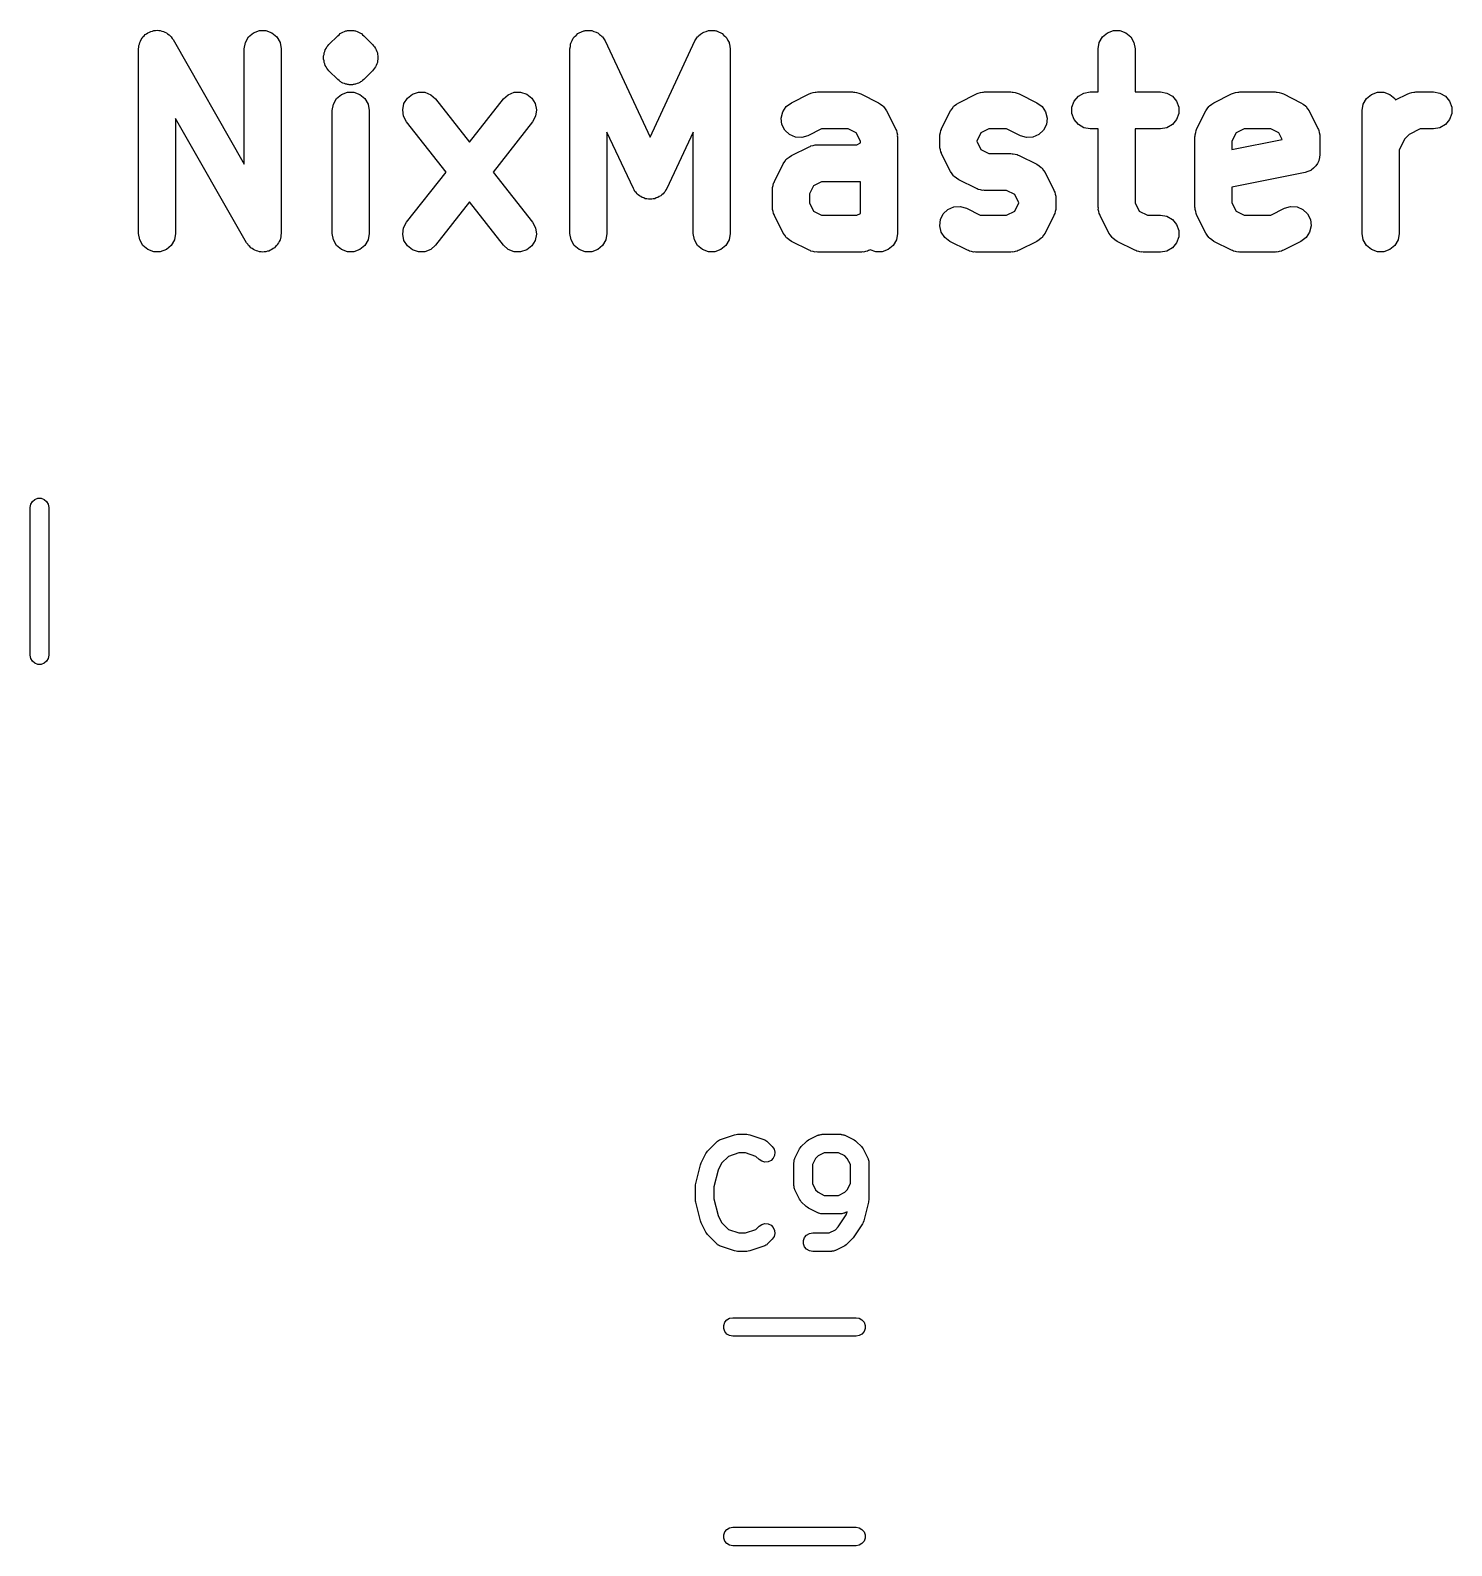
# Model space of a CAD drawing. Extents: x 76 to 223, y -93 to -41.
# Drawn here: x 118.8 to 130.33, y -53.42 to -41.13 of the extents above; entities that cross this region are included whole.
import ezdxf

# ---------------------------------------------------------------- set-up
doc = ezdxf.new("R2010")
doc.units = 0
doc.header["$MEASUREMENT"] = 0
doc.layers.add('BLACK', color=7, linetype='CONTINUOUS')

msp = doc.modelspace()

# ---------------------------------------------------------------- linework, layer by layer
at = {"layer": 'Black'}
for p, q in [((119.707, -41.1932), (119.714, -41.1822)), ((119.714, -41.1822), (119.724, -41.1735)), ((119.724, -41.1735), (119.733, -41.1632)), ((119.733, -41.1632), (119.744, -41.1569)), ((119.744, -41.1569), (119.754, -41.1487)), ((119.754, -41.1487), (119.766, -41.1441)), ((119.766, -41.1441), (119.778, -41.1374)), ((119.778, -41.1374), (119.791, -41.1352)), ((119.791, -41.1352), (119.803, -41.1308)), ((119.803, -41.1308), (119.816, -41.1308)), ((119.816, -41.1308), (119.829, -41.1286)), ((119.829, -41.1286), (119.842, -41.1308)), ((119.842, -41.1308), (119.855, -41.1308)), ((119.855, -41.1308), (119.867, -41.1355)), ((119.867, -41.1355), (119.881, -41.1378)), ((119.881, -41.1378), (119.892, -41.1443)), ((119.892, -41.1443), (119.904, -41.1487)), ((119.904, -41.1487), (119.914, -41.1573)), ((119.914, -41.1573), (119.926, -41.1641)), ((119.926, -41.1641), (119.934, -41.1739)), ((119.934, -41.1739), (119.943, -41.1822)), ((119.943, -41.1822), (119.95, -41.1938)), ((120.545, -41.2273), (120.571, -41.1822)), ((120.571, -41.1822), (120.611, -41.1487)), ((120.611, -41.1487), (120.66, -41.1308)), ((120.66, -41.1308), (120.712, -41.1308)), ((120.712, -41.1308), (120.761, -41.1487)), ((120.761, -41.1487), (120.801, -41.1822)), ((120.801, -41.1822), (120.827, -41.2273)), ((121.223, -41.2439), (121.294, -41.1725)), ((121.294, -41.1725), (121.305, -41.165)), ((121.305, -41.165), (121.314, -41.1557)), ((121.314, -41.1557), (121.32, -41.1529)), ((121.32, -41.1529), (121.325, -41.1487)), ((121.325, -41.1487), (121.331, -41.1464)), ((121.331, -41.1464), (121.337, -41.1426)), ((121.337, -41.1426), (121.349, -41.1392)), ((121.349, -41.1392), (121.361, -41.1337)), ((121.361, -41.1337), (121.368, -41.1331)), ((121.368, -41.1331), (121.374, -41.1308)), ((121.374, -41.1308), (121.381, -41.1308)), ((121.381, -41.1308), (121.387, -41.1291)), ((121.387, -41.1291), (121.4, -41.1303)), ((121.4, -41.1303), (121.413, -41.1291)), ((121.413, -41.1291), (121.419, -41.1308)), ((121.419, -41.1308), (121.426, -41.1308)), ((121.426, -41.1308), (121.432, -41.1331)), ((121.432, -41.1331), (121.439, -41.1337)), ((121.439, -41.1337), (121.451, -41.1392)), ((121.451, -41.1392), (121.463, -41.1426)), ((121.463, -41.1426), (121.469, -41.1464)), ((121.469, -41.1464), (121.475, -41.1487)), ((121.475, -41.1487), (121.48, -41.1529)), ((121.48, -41.1529), (121.486, -41.1557)), ((121.486, -41.1557), (121.495, -41.165)), ((121.495, -41.165), (121.506, -41.1725)), ((121.506, -41.1725), (121.577, -41.2439)), ((123.197, -41.2103), (123.206, -41.1926)), ((123.206, -41.1926), (123.21, -41.1879)), ((123.21, -41.1879), (123.214, -41.1822)), ((123.214, -41.1822), (123.229, -41.1696)), ((123.229, -41.1696), (123.243, -41.1557)), ((123.243, -41.1557), (123.248, -41.1529)), ((123.248, -41.1529), (123.254, -41.1487)), ((123.254, -41.1487), (123.272, -41.142)), ((123.272, -41.142), (123.29, -41.1337)), ((123.29, -41.1337), (123.296, -41.1331)), ((123.296, -41.1331), (123.303, -41.1308)), ((123.303, -41.1308), (123.322, -41.1308)), ((123.322, -41.1308), (123.342, -41.1291)), ((123.342, -41.1291), (123.348, -41.1308)), ((123.348, -41.1308), (123.355, -41.1308)), ((123.355, -41.1308), (123.373, -41.1375)), ((123.373, -41.1375), (123.392, -41.1426)), ((123.392, -41.1426), (123.397, -41.1464)), ((123.397, -41.1464), (123.404, -41.1487)), ((123.404, -41.1487), (123.419, -41.1613)), ((123.419, -41.1613), (123.435, -41.1725)), ((123.435, -41.1725), (123.438, -41.1779)), ((123.438, -41.1779), (123.443, -41.1822)), ((123.443, -41.1822), (123.453, -41.1991)), ((124.204, -41.1991), (124.214, -41.1822)), ((124.214, -41.1822), (124.219, -41.1779)), ((124.219, -41.1779), (124.223, -41.1725)), ((124.223, -41.1725), (124.239, -41.1612)), ((124.239, -41.1612), (124.254, -41.1487)), ((124.254, -41.1487), (124.26, -41.1464)), ((124.26, -41.1464), (124.265, -41.1426)), ((124.265, -41.1426), (124.284, -41.1375)), ((124.284, -41.1375), (124.303, -41.1308)), ((124.303, -41.1308), (124.309, -41.1308)), ((124.309, -41.1308), (124.316, -41.1291)), ((124.316, -41.1291), (124.335, -41.1308)), ((124.335, -41.1308), (124.355, -41.1308)), ((124.355, -41.1308), (124.361, -41.1331)), ((124.361, -41.1331), (124.367, -41.1337)), ((124.367, -41.1337), (124.385, -41.142)), ((124.385, -41.142), (124.404, -41.1487)), ((124.404, -41.1487), (124.409, -41.1529)), ((124.409, -41.1529), (124.415, -41.1557)), ((124.415, -41.1557), (124.428, -41.1696)), ((124.428, -41.1696), (124.443, -41.1822)), ((124.443, -41.1822), (124.447, -41.1879)), ((124.447, -41.1879), (124.451, -41.1926)), ((124.451, -41.1926), (124.46, -41.2103)), ((127.473, -41.2273), (127.499, -41.1822)), ((127.499, -41.1822), (127.539, -41.1487)), ((127.539, -41.1487), (127.588, -41.1308)), ((127.588, -41.1308), (127.64, -41.1308)), ((127.64, -41.1308), (127.689, -41.1487)), ((127.689, -41.1487), (127.729, -41.1822)), ((127.729, -41.1822), (127.755, -41.2273)), ((119.679, -41.2786), (119.681, -41.2653)), ((119.679, -42.7786), (119.679, -41.2786)), ((119.681, -41.2519), (119.685, -41.2399)), ((119.681, -41.2653), (119.681, -41.2519)), ((119.685, -41.2399), (119.688, -41.2273)), ((119.688, -41.2273), (119.694, -41.2156)), ((119.694, -41.2156), (119.699, -41.203)), ((119.699, -41.203), (119.707, -41.1932)), ((119.95, -41.1938), (119.959, -41.2041)), ((119.959, -41.2041), (120.536, -42.2137)), ((120.536, -41.2786), (120.545, -41.2273)), ((120.536, -42.2137), (120.536, -41.2786)), ((120.827, -41.2273), (120.836, -41.2786)), ((120.836, -41.2786), (120.836, -42.7786)), ((121.183, -41.3243), (121.184, -41.3112)), ((121.184, -41.3112), (121.189, -41.2993)), ((121.189, -41.2993), (121.193, -41.2866)), ((121.193, -41.2866), (121.2, -41.2759)), ((121.2, -41.2759), (121.206, -41.264)), ((121.206, -41.264), (121.215, -41.2547)), ((121.215, -41.2547), (121.223, -41.2439)), ((121.577, -41.2439), (121.585, -41.2547)), ((121.585, -41.2547), (121.594, -41.264)), ((121.594, -41.264), (121.6, -41.2759)), ((121.6, -41.2759), (121.607, -41.2866)), ((121.607, -41.2866), (121.611, -41.2993)), ((121.611, -41.2993), (121.616, -41.3112)), ((121.616, -41.3112), (121.617, -41.3243)), ((123.179, -41.2786), (123.182, -41.2593)), ((123.179, -42.7786), (123.179, -41.2786)), ((123.182, -41.2593), (123.184, -41.2398)), ((123.184, -41.2398), (123.186, -41.2338)), ((123.186, -41.2338), (123.188, -41.2273)), ((123.188, -41.2273), (123.197, -41.2103)), ((123.453, -41.1991), (123.465, -41.2151)), ((123.465, -41.2151), (123.829, -41.9953)), ((123.829, -41.9953), (124.193, -41.2151)), ((124.193, -41.2151), (124.204, -41.1991)), ((124.46, -41.2103), (124.47, -41.2273)), ((124.47, -41.2273), (124.471, -41.2338)), ((124.471, -41.2338), (124.473, -41.2398)), ((124.473, -41.2398), (124.475, -41.2593)), ((124.475, -41.2593), (124.479, -41.2786)), ((124.479, -41.2786), (124.479, -42.7786)), ((127.464, -41.2786), (127.473, -41.2273)), ((127.464, -41.6286), (127.464, -41.2786)), ((127.755, -41.2273), (127.764, -41.2786)), ((127.764, -41.2786), (127.764, -41.6286)), ((121.179, -41.3369), (121.183, -41.3243)), ((121.18, -41.35), (121.179, -41.3369)), ((121.179, -41.3631), (121.18, -41.35)), ((121.183, -41.3757), (121.179, -41.3631)), ((121.184, -41.3888), (121.183, -41.3757)), ((121.189, -41.4007), (121.184, -41.3888)), ((121.193, -41.4134), (121.189, -41.4007)), ((121.2, -41.4241), (121.193, -41.4134)), ((121.206, -41.436), (121.2, -41.4241)), ((121.215, -41.4453), (121.206, -41.436)), ((121.594, -41.436), (121.585, -41.4453)), ((121.6, -41.4241), (121.594, -41.436)), ((121.607, -41.4134), (121.6, -41.4241)), ((121.611, -41.4007), (121.607, -41.4134)), ((121.616, -41.3888), (121.611, -41.4007)), ((121.617, -41.3757), (121.616, -41.3888)), ((121.617, -41.3243), (121.621, -41.3369)), ((121.621, -41.3631), (121.617, -41.3757)), ((121.621, -41.3369), (121.62, -41.35)), ((121.62, -41.35), (121.621, -41.3631)), ((121.223, -41.4561), (121.215, -41.4453)), ((121.294, -41.5275), (121.223, -41.4561)), ((121.305, -41.535), (121.294, -41.5275)), ((121.314, -41.5443), (121.305, -41.535)), ((121.32, -41.5471), (121.314, -41.5443)), ((121.325, -41.5513), (121.32, -41.5471)), ((121.331, -41.5536), (121.325, -41.5513)), ((121.337, -41.5574), (121.331, -41.5536)), ((121.349, -41.5608), (121.337, -41.5574)), ((121.361, -41.5663), (121.349, -41.5608)), ((121.451, -41.5608), (121.439, -41.5663)), ((121.463, -41.5574), (121.451, -41.5608)), ((121.469, -41.5536), (121.463, -41.5574)), ((121.475, -41.5513), (121.469, -41.5536)), ((121.48, -41.5471), (121.475, -41.5513)), ((121.486, -41.5443), (121.48, -41.5471)), ((121.495, -41.535), (121.486, -41.5443)), ((121.506, -41.5275), (121.495, -41.535)), ((121.577, -41.4561), (121.506, -41.5275)), ((121.585, -41.4453), (121.577, -41.4561)), ((121.259, -41.7273), (121.285, -41.6822)), ((121.285, -41.6822), (121.325, -41.6487)), ((121.325, -41.6487), (121.374, -41.6308)), ((121.368, -41.5669), (121.361, -41.5663)), ((121.374, -41.5692), (121.368, -41.5669)), ((121.381, -41.5692), (121.374, -41.5692)), ((121.374, -41.6308), (121.426, -41.6308)), ((121.387, -41.5709), (121.381, -41.5692)), ((121.4, -41.5697), (121.387, -41.5709)), ((121.413, -41.5709), (121.4, -41.5697)), ((121.419, -41.5692), (121.413, -41.5709)), ((121.426, -41.5692), (121.419, -41.5692)), ((121.432, -41.5669), (121.426, -41.5692)), ((121.426, -41.6308), (121.475, -41.6487)), ((121.439, -41.5663), (121.432, -41.5669)), ((121.475, -41.6487), (121.515, -41.6822)), ((121.515, -41.6822), (121.541, -41.7273)), ((121.832, -41.7228), (121.86, -41.6785)), ((121.86, -41.6785), (121.901, -41.6463)), ((121.901, -41.6463), (121.95, -41.6301)), ((121.95, -41.6301), (122.002, -41.6318)), ((122.002, -41.6318), (122.051, -41.6511)), ((122.051, -41.6511), (122.089, -41.6859)), ((122.639, -41.6859), (122.678, -41.6511)), ((122.678, -41.6511), (122.726, -41.6318)), ((122.726, -41.6318), (122.778, -41.6301)), ((122.778, -41.6301), (122.828, -41.6463)), ((122.828, -41.6463), (122.869, -41.6785)), ((122.869, -41.6785), (122.896, -41.7228)), ((124.976, -41.7158), (125.119, -41.6444)), ((125.119, -41.6444), (125.127, -41.6419)), ((125.127, -41.6419), (125.134, -41.6376)), ((125.134, -41.6376), (125.152, -41.6346)), ((125.152, -41.6346), (125.169, -41.6296)), ((125.169, -41.6296), (125.177, -41.6301)), ((125.177, -41.6301), (125.186, -41.6286)), ((125.186, -41.6286), (125.471, -41.6286)), ((125.471, -41.6286), (125.48, -41.6301)), ((125.48, -41.6301), (125.489, -41.6296)), ((125.489, -41.6296), (125.505, -41.6346)), ((125.505, -41.6346), (125.523, -41.6376)), ((125.523, -41.6376), (125.53, -41.6419)), ((125.53, -41.6419), (125.539, -41.6444)), ((125.539, -41.6444), (125.681, -41.7158)), ((126.333, -41.7158), (126.476, -41.6444)), ((126.476, -41.6444), (126.484, -41.6419)), ((126.484, -41.6419), (126.492, -41.6376)), ((126.492, -41.6376), (126.509, -41.6346)), ((126.509, -41.6346), (126.526, -41.6296)), ((126.526, -41.6296), (126.534, -41.6301)), ((126.534, -41.6301), (126.543, -41.6286)), ((126.543, -41.6286), (126.757, -41.6286)), ((126.757, -41.6286), (126.766, -41.6301)), ((126.766, -41.6301), (126.774, -41.6296)), ((126.774, -41.6296), (126.791, -41.6346)), ((126.791, -41.6346), (126.808, -41.6376)), ((126.808, -41.6376), (126.816, -41.6419)), ((126.816, -41.6419), (126.824, -41.6444)), ((126.824, -41.6444), (126.967, -41.7158)), ((127.27, -41.7036), (127.304, -41.6637)), ((127.304, -41.6637), (127.349, -41.6376)), ((127.349, -41.6376), (127.4, -41.6286)), ((127.4, -41.6286), (127.464, -41.6286)), ((127.764, -41.6286), (127.971, -41.6286)), ((127.971, -41.6286), (128.023, -41.6376)), ((128.023, -41.6376), (128.068, -41.6637)), ((128.068, -41.6637), (128.101, -41.7036)), ((128.404, -41.7158), (128.547, -41.6444)), ((128.547, -41.6444), (128.555, -41.6419)), ((128.555, -41.6419), (128.563, -41.6376)), ((128.563, -41.6376), (128.58, -41.6346)), ((128.58, -41.6346), (128.597, -41.6296)), ((128.597, -41.6296), (128.606, -41.6301)), ((128.606, -41.6301), (128.614, -41.6286)), ((128.614, -41.6286), (128.9, -41.6286)), ((128.9, -41.6286), (128.909, -41.6301)), ((128.909, -41.6301), (128.917, -41.6296)), ((128.917, -41.6296), (128.934, -41.6346)), ((128.934, -41.6346), (128.951, -41.6376)), ((128.951, -41.6376), (128.959, -41.6419)), ((128.959, -41.6419), (128.967, -41.6444)), ((128.967, -41.6444), (129.11, -41.7158)), ((129.616, -41.7273), (129.642, -41.6822)), ((129.642, -41.6822), (129.682, -41.6487)), ((129.682, -41.6487), (129.731, -41.6308)), ((129.731, -41.6308), (129.783, -41.6308)), ((129.783, -41.6308), (129.832, -41.6487)), ((129.832, -41.6487), (129.872, -41.6822)), ((129.872, -41.6822), (129.878, -41.6931)), ((129.878, -41.6931), (129.976, -41.6444)), ((129.976, -41.6444), (129.984, -41.6419)), ((129.984, -41.6419), (129.992, -41.6376)), ((129.992, -41.6376), (130.009, -41.6346)), ((130.009, -41.6346), (130.026, -41.6296)), ((130.026, -41.6296), (130.034, -41.6301)), ((130.034, -41.6301), (130.043, -41.6286)), ((130.043, -41.6286), (130.186, -41.6286)), ((130.186, -41.6286), (130.237, -41.6376)), ((130.237, -41.6376), (130.282, -41.6637)), ((130.282, -41.6637), (130.316, -41.7036)), ((121.25, -41.7786), (121.259, -41.7273)), ((121.25, -42.7786), (121.25, -41.7786)), ((121.541, -41.7273), (121.55, -41.7786)), ((121.55, -41.7786), (121.55, -42.7786)), ((121.822, -41.7737), (121.832, -41.7228)), ((121.829, -41.8253), (121.822, -41.7737)), ((122.089, -41.6859), (122.364, -42.0358)), ((122.364, -42.0358), (122.639, -41.6859)), ((122.896, -41.7228), (122.907, -41.7737)), ((122.907, -41.7737), (122.9, -41.8253)), ((124.893, -41.841), (124.905, -41.7903)), ((124.905, -41.7903), (124.934, -41.7469)), ((124.934, -41.7469), (124.976, -41.7158)), ((125.681, -41.7158), (125.699, -41.7289)), ((125.699, -41.7289), (125.717, -41.7411)), ((125.717, -41.7411), (125.72, -41.7444)), ((125.72, -41.7444), (125.723, -41.7469)), ((125.723, -41.7469), (125.735, -41.7652)), ((125.735, -41.7652), (125.748, -41.7829)), ((125.748, -41.7829), (125.82, -41.9258)), ((126.194, -41.9258), (126.266, -41.7829)), ((126.266, -41.7829), (126.279, -41.7652)), ((126.279, -41.7652), (126.291, -41.7469)), ((126.291, -41.7469), (126.294, -41.7444)), ((126.294, -41.7444), (126.297, -41.7411)), ((126.297, -41.7411), (126.315, -41.729)), ((126.315, -41.729), (126.333, -41.7158)), ((126.967, -41.7158), (127.009, -41.7469)), ((127.009, -41.7469), (127.038, -41.7903)), ((127.038, -41.7903), (127.05, -41.841)), ((127.252, -41.7525), (127.27, -41.7036)), ((127.252, -41.8046), (127.252, -41.7525)), ((127.27, -41.8536), (127.252, -41.8046)), ((128.101, -41.7036), (128.119, -41.7525)), ((128.119, -41.8046), (128.101, -41.8536)), ((128.119, -41.7525), (128.119, -41.8046)), ((128.266, -41.9258), (128.337, -41.7829)), ((128.337, -41.7829), (128.35, -41.7652)), ((128.35, -41.7652), (128.363, -41.7469)), ((128.363, -41.7469), (128.366, -41.7444)), ((128.366, -41.7444), (128.368, -41.7411)), ((128.368, -41.7411), (128.387, -41.729)), ((128.387, -41.729), (128.404, -41.7158)), ((129.11, -41.7158), (129.128, -41.7289)), ((129.128, -41.7289), (129.146, -41.7411)), ((129.146, -41.7411), (129.148, -41.7444)), ((129.148, -41.7444), (129.152, -41.7469)), ((129.152, -41.7469), (129.164, -41.7652)), ((129.164, -41.7652), (129.177, -41.7829)), ((129.177, -41.7829), (129.248, -41.9258)), ((129.607, -41.7786), (129.616, -41.7273)), ((129.607, -42.7786), (129.607, -41.7786)), ((130.316, -41.7036), (130.333, -41.7525)), ((130.333, -41.8046), (130.316, -41.8536)), ((130.333, -41.7525), (130.333, -41.8046)), ((120.555, -42.853), (119.979, -41.8434)), ((119.979, -41.8434), (119.979, -42.7786)), ((121.853, -41.8712), (121.829, -41.8253)), ((122.174, -42.2786), (121.853, -41.8712)), ((122.875, -41.8712), (122.555, -42.2786)), ((122.9, -41.8253), (122.875, -41.8712)), ((124.899, -41.8928), (124.893, -41.841)), ((124.922, -41.9394), (124.899, -41.8928)), ((125.221, -41.9286), (125.11, -41.9842)), ((125.436, -41.9286), (125.221, -41.9286)), ((125.502, -41.9618), (125.436, -41.9286)), ((125.82, -41.9258), (125.822, -41.9341)), ((126.192, -41.9341), (126.194, -41.9258)), ((126.578, -41.9286), (126.512, -41.9618)), ((126.722, -41.9286), (126.578, -41.9286)), ((126.833, -41.9842), (126.722, -41.9286)), ((127.044, -41.8928), (127.02, -41.9394)), ((127.05, -41.841), (127.044, -41.8928)), ((127.304, -41.8935), (127.27, -41.8536)), ((127.349, -41.9195), (127.304, -41.8935)), ((127.4, -41.9286), (127.349, -41.9195)), ((127.464, -41.9286), (127.4, -41.9286)), ((127.464, -42.5643), (127.464, -41.9286)), ((127.971, -41.9286), (127.764, -41.9286)), ((127.764, -41.9286), (127.764, -42.5289)), ((128.023, -41.9195), (127.971, -41.9286)), ((128.068, -41.8935), (128.023, -41.9195)), ((128.101, -41.8536), (128.068, -41.8935)), ((128.263, -41.9341), (128.266, -41.9258)), ((128.65, -41.9286), (128.583, -41.9618)), ((128.865, -41.9286), (128.65, -41.9286)), ((128.931, -41.9618), (128.865, -41.9286)), ((129.248, -41.9258), (129.251, -41.9341)), ((130.078, -41.9286), (129.989, -41.9733)), ((130.186, -41.9286), (130.078, -41.9286)), ((130.237, -41.9195), (130.186, -41.9286)), ((130.282, -41.8935), (130.237, -41.9195)), ((130.316, -41.8536), (130.282, -41.8935)), ((123.693, -42.4134), (123.479, -41.9547)), ((123.479, -41.9547), (123.479, -42.7786)), ((124.179, -41.9547), (123.965, -42.4134)), ((124.179, -42.7786), (124.179, -41.9547)), ((124.96, -41.9752), (124.922, -41.9394)), ((125.008, -41.9959), (124.96, -41.9752)), ((125.06, -41.999), (125.008, -41.9959)), ((125.11, -41.9842), (125.06, -41.999)), ((125.536, -42.0283), (125.502, -41.9618)), ((125.507, -42.0571), (125.536, -42.043)), ((125.536, -42.043), (125.536, -42.0283)), ((125.822, -41.9341), (125.827, -41.9416)), ((125.827, -41.9416), (125.83, -41.9589)), ((125.83, -41.9589), (125.835, -41.9757)), ((125.835, -41.9757), (125.834, -41.9843)), ((125.834, -41.9843), (125.836, -41.9929)), ((125.836, -41.9929), (125.836, -42.7786)), ((126.179, -41.9929), (126.18, -41.9843)), ((126.179, -42.0643), (126.179, -41.9929)), ((126.18, -41.9757), (126.185, -41.9589)), ((126.18, -41.9843), (126.18, -41.9757)), ((126.185, -41.9589), (126.188, -41.9416)), ((126.188, -41.9416), (126.192, -41.9341)), ((126.512, -41.9618), (126.479, -42.0283)), ((126.479, -42.0283), (126.479, -42.0289)), ((126.479, -42.0289), (126.512, -42.0953)), ((126.883, -41.999), (126.833, -41.9842)), ((126.935, -41.9959), (126.883, -41.999)), ((126.983, -41.9752), (126.935, -41.9959)), ((127.02, -41.9394), (126.983, -41.9752)), ((128.25, -41.9929), (128.252, -41.9843)), ((128.25, -42.5643), (128.25, -41.9929)), ((128.251, -41.9757), (128.256, -41.9589)), ((128.252, -41.9843), (128.251, -41.9757)), ((128.256, -41.9589), (128.259, -41.9416)), ((128.259, -41.9416), (128.263, -41.9341)), ((128.583, -41.9618), (128.55, -42.0283)), ((128.55, -42.0956), (128.957, -42.0142)), ((128.55, -42.0283), (128.55, -42.0956)), ((128.957, -42.0142), (128.931, -41.9618)), ((129.251, -41.9341), (129.255, -41.9416)), ((129.255, -41.9416), (129.258, -41.9589)), ((129.258, -41.9589), (129.263, -41.9757)), ((129.263, -41.9757), (129.263, -41.9843)), ((129.263, -41.9843), (129.264, -41.9929)), ((129.264, -41.9929), (129.264, -42.1357)), ((129.952, -42.0103), (129.907, -42.0997)), ((129.989, -41.9733), (129.952, -42.0103)), ((124.922, -42.1938), (124.934, -42.1754)), ((124.934, -42.1754), (124.937, -42.173)), ((124.937, -42.173), (124.94, -42.1696)), ((124.94, -42.1696), (124.958, -42.1575)), ((124.958, -42.1575), (124.976, -42.1444)), ((124.976, -42.1444), (125.119, -42.073)), ((125.119, -42.073), (125.127, -42.0705)), ((125.127, -42.0705), (125.134, -42.0662)), ((125.134, -42.0662), (125.152, -42.0631)), ((125.152, -42.0631), (125.169, -42.0581)), ((125.169, -42.0581), (125.177, -42.0586)), ((125.177, -42.0586), (125.186, -42.0571)), ((125.186, -42.0571), (125.507, -42.0571)), ((126.18, -42.0728), (126.179, -42.0643)), ((126.18, -42.0814), (126.18, -42.0728)), ((126.185, -42.0983), (126.18, -42.0814)), ((126.188, -42.1156), (126.185, -42.0983)), ((126.192, -42.1231), (126.188, -42.1156)), ((126.194, -42.1314), (126.192, -42.1231)), ((126.266, -42.2742), (126.194, -42.1314)), ((126.512, -42.0953), (126.578, -42.1286)), ((126.578, -42.1286), (126.757, -42.1286)), ((126.757, -42.1286), (126.766, -42.1301)), ((126.766, -42.1301), (126.774, -42.1296)), ((126.774, -42.1296), (126.791, -42.1346)), ((126.791, -42.1346), (126.808, -42.1376)), ((126.808, -42.1376), (126.816, -42.1419)), ((126.816, -42.1419), (126.824, -42.1444)), ((126.824, -42.1444), (126.967, -42.2158)), ((129.26, -42.1597), (129.256, -42.1838)), ((129.264, -42.1357), (129.26, -42.1597)), ((129.907, -42.0997), (129.907, -42.7786)), ((121.853, -42.6859), (122.174, -42.2786)), ((122.555, -42.2786), (122.875, -42.6859)), ((124.837, -42.3543), (124.909, -42.2115)), ((124.909, -42.2115), (124.922, -42.1938)), ((126.279, -42.2919), (126.266, -42.2742)), ((126.291, -42.3103), (126.279, -42.2919)), ((126.967, -42.2158), (126.985, -42.2289)), ((126.985, -42.2289), (127.003, -42.2411)), ((127.003, -42.2411), (127.006, -42.2444)), ((127.006, -42.2444), (127.009, -42.2469)), ((127.009, -42.2469), (127.021, -42.2652)), ((127.021, -42.2652), (127.034, -42.2829)), ((127.034, -42.2829), (127.106, -42.4258)), ((129.144, -42.2828), (128.55, -42.4015)), ((129.166, -42.2739), (129.144, -42.2828)), ((129.189, -42.2656), (129.166, -42.2739)), ((129.191, -42.2645), (129.189, -42.2656)), ((129.192, -42.2639), (129.191, -42.2645)), ((129.211, -42.2478), (129.192, -42.2639)), ((129.229, -42.2321), (129.211, -42.2478)), ((129.23, -42.2306), (129.229, -42.2321)), ((129.231, -42.2295), (129.23, -42.2306)), ((129.243, -42.2081), (129.231, -42.2295)), ((129.255, -42.187), (129.243, -42.2081)), ((129.256, -42.1853), (129.255, -42.187)), ((129.256, -42.1838), (129.256, -42.1853)), ((123.7, -42.4241), (123.693, -42.4134)), ((123.965, -42.4134), (123.957, -42.4241)), ((124.821, -42.4214), (124.823, -42.4129)), ((124.821, -42.5643), (124.821, -42.4214)), ((124.822, -42.4043), (124.827, -42.3874)), ((124.823, -42.4129), (124.822, -42.4043)), ((124.827, -42.3874), (124.83, -42.3701)), ((124.83, -42.3701), (124.835, -42.3626)), ((124.835, -42.3626), (124.837, -42.3543)), ((125.155, -42.3904), (125.121, -42.4568)), ((125.221, -42.3571), (125.155, -42.3904)), ((125.536, -42.3571), (125.221, -42.3571)), ((125.536, -42.6144), (125.536, -42.3571)), ((126.294, -42.3127), (126.291, -42.3103)), ((126.297, -42.3161), (126.294, -42.3127)), ((126.315, -42.3282), (126.297, -42.3161)), ((126.333, -42.3413), (126.315, -42.3282)), ((126.476, -42.4127), (126.333, -42.3413)), ((126.484, -42.4152), (126.476, -42.4127)), ((126.492, -42.4195), (126.484, -42.4152)), ((126.509, -42.4226), (126.492, -42.4195)), ((128.55, -42.4015), (128.55, -42.5289)), ((122.364, -42.5214), (122.089, -42.8712)), ((122.639, -42.8712), (122.364, -42.5214)), ((123.706, -42.436), (123.7, -42.4241)), ((123.715, -42.4453), (123.706, -42.436)), ((123.723, -42.4561), (123.715, -42.4453)), ((123.733, -42.4636), (123.723, -42.4561)), ((123.743, -42.4728), (123.733, -42.4636)), ((123.754, -42.4784), (123.743, -42.4728)), ((123.765, -42.486), (123.754, -42.4784)), ((123.778, -42.4893), (123.765, -42.486)), ((123.79, -42.4949), (123.778, -42.4893)), ((123.803, -42.496), (123.79, -42.4949)), ((123.816, -42.4994), (123.803, -42.496)), ((123.829, -42.4983), (123.816, -42.4994)), ((123.842, -42.4994), (123.829, -42.4983)), ((123.854, -42.496), (123.842, -42.4994)), ((123.867, -42.4949), (123.854, -42.496)), ((123.879, -42.4893), (123.867, -42.4949)), ((123.892, -42.486), (123.879, -42.4893)), ((123.903, -42.4784), (123.892, -42.486)), ((123.915, -42.4728), (123.903, -42.4784)), ((123.924, -42.4636), (123.915, -42.4728)), ((123.935, -42.4561), (123.924, -42.4636)), ((123.942, -42.4453), (123.935, -42.4561)), ((123.951, -42.436), (123.942, -42.4453)), ((123.957, -42.4241), (123.951, -42.436)), ((125.121, -42.4568), (125.121, -42.5289)), ((125.121, -42.5289), (125.155, -42.5953)), ((126.526, -42.4276), (126.509, -42.4226)), ((126.534, -42.4271), (126.526, -42.4276)), ((126.543, -42.4286), (126.534, -42.4271)), ((126.722, -42.4286), (126.543, -42.4286)), ((126.788, -42.4618), (126.722, -42.4286)), ((126.821, -42.5283), (126.788, -42.4618)), ((126.788, -42.5953), (126.821, -42.5289)), ((126.821, -42.5289), (126.821, -42.5283)), ((127.106, -42.4258), (127.108, -42.4341)), ((127.108, -42.4341), (127.112, -42.4416)), ((127.112, -42.4416), (127.115, -42.4589)), ((127.115, -42.4589), (127.12, -42.4757)), ((127.12, -42.4757), (127.12, -42.4843)), ((127.12, -42.4843), (127.121, -42.4929)), ((127.121, -42.4929), (127.121, -42.5643)), ((127.764, -42.5289), (127.798, -42.5953)), ((128.55, -42.5289), (128.583, -42.5953)), ((124.823, -42.5728), (124.821, -42.5643)), ((124.822, -42.5814), (124.823, -42.5728)), ((124.827, -42.5983), (124.822, -42.5814)), ((124.83, -42.6156), (124.827, -42.5983)), ((124.835, -42.6231), (124.83, -42.6156)), ((124.837, -42.6314), (124.835, -42.6231)), ((124.909, -42.7742), (124.837, -42.6314)), ((125.155, -42.5953), (125.221, -42.6286)), ((125.221, -42.6286), (125.507, -42.6286)), ((125.507, -42.6286), (125.536, -42.6144)), ((126.179, -42.7161), (126.185, -42.6644)), ((126.185, -42.6644), (126.208, -42.6178)), ((126.208, -42.6178), (126.246, -42.582)), ((126.246, -42.582), (126.294, -42.5612)), ((126.294, -42.5612), (126.346, -42.5581)), ((126.346, -42.5581), (126.396, -42.573)), ((126.396, -42.573), (126.507, -42.6286)), ((126.507, -42.6286), (126.722, -42.6286)), ((126.722, -42.6286), (126.788, -42.5953)), ((127.106, -42.6314), (127.034, -42.7742)), ((127.108, -42.6231), (127.106, -42.6314)), ((127.112, -42.6156), (127.108, -42.6231)), ((127.115, -42.5983), (127.112, -42.6156)), ((127.12, -42.5814), (127.115, -42.5983)), ((127.121, -42.5643), (127.12, -42.5728)), ((127.12, -42.5728), (127.12, -42.5814)), ((127.466, -42.5728), (127.464, -42.5643)), ((127.465, -42.5814), (127.466, -42.5728)), ((127.47, -42.5983), (127.465, -42.5814)), ((127.473, -42.6156), (127.47, -42.5983)), ((127.478, -42.6231), (127.473, -42.6156)), ((127.48, -42.6314), (127.478, -42.6231)), ((127.552, -42.7742), (127.48, -42.6314)), ((127.798, -42.5953), (127.864, -42.6286)), ((127.864, -42.6286), (127.971, -42.6286)), ((127.971, -42.6286), (128.023, -42.6376)), ((128.023, -42.6376), (128.068, -42.6637)), ((128.068, -42.6637), (128.101, -42.7036)), ((128.252, -42.5728), (128.25, -42.5643)), ((128.251, -42.5814), (128.252, -42.5728)), ((128.256, -42.5983), (128.251, -42.5814)), ((128.259, -42.6156), (128.256, -42.5983)), ((128.263, -42.6231), (128.259, -42.6156)), ((128.266, -42.6314), (128.263, -42.6231)), ((128.337, -42.7742), (128.266, -42.6314)), ((128.583, -42.5953), (128.65, -42.6286)), ((128.65, -42.6286), (128.865, -42.6286)), ((128.865, -42.6286), (128.976, -42.573)), ((128.976, -42.573), (129.026, -42.5581)), ((129.026, -42.5581), (129.078, -42.5612)), ((129.078, -42.5612), (129.126, -42.582)), ((129.126, -42.582), (129.163, -42.6178)), ((129.163, -42.6178), (129.187, -42.6644)), ((129.187, -42.6644), (129.193, -42.7161)), ((119.688, -42.8299), (119.679, -42.7786)), ((119.979, -42.7786), (119.97, -42.8299)), ((120.836, -42.7786), (120.833, -42.7918)), ((121.259, -42.8299), (121.25, -42.7786)), ((121.55, -42.7786), (121.541, -42.8299)), ((121.822, -42.7834), (121.829, -42.7318)), ((121.832, -42.8344), (121.822, -42.7834)), ((121.829, -42.7318), (121.853, -42.6859)), ((122.875, -42.6859), (122.9, -42.7318)), ((122.907, -42.7834), (122.896, -42.8344)), ((122.9, -42.7318), (122.907, -42.7834)), ((123.188, -42.8299), (123.179, -42.7786)), ((123.479, -42.7786), (123.47, -42.8299)), ((124.188, -42.8299), (124.179, -42.7786)), ((124.479, -42.7786), (124.47, -42.8299)), ((124.922, -42.7919), (124.909, -42.7742)), ((125.836, -42.7786), (125.827, -42.8299)), ((126.191, -42.7668), (126.179, -42.7161)), ((126.22, -42.8103), (126.191, -42.7668)), ((127.034, -42.7742), (127.021, -42.7919)), ((127.565, -42.7919), (127.552, -42.7742)), ((128.101, -42.7036), (128.119, -42.7525)), ((128.119, -42.7525), (128.119, -42.8046)), ((128.35, -42.7919), (128.337, -42.7742)), ((129.18, -42.7668), (129.152, -42.8103)), ((129.193, -42.7161), (129.18, -42.7668)), ((129.616, -42.8299), (129.607, -42.7786)), ((129.907, -42.7786), (129.898, -42.8299)), ((119.714, -42.875), (119.688, -42.8299)), ((119.754, -42.9085), (119.714, -42.875)), ((119.803, -42.9263), (119.754, -42.9085)), ((119.904, -42.9085), (119.855, -42.9263)), ((119.943, -42.875), (119.904, -42.9085)), ((119.97, -42.8299), (119.943, -42.875)), ((120.564, -42.8633), (120.555, -42.853)), ((120.571, -42.875), (120.564, -42.8633)), ((120.581, -42.8832), (120.571, -42.875)), ((120.589, -42.893), (120.581, -42.8832)), ((120.6, -42.8998), (120.589, -42.893)), ((120.611, -42.9085), (120.6, -42.8998)), ((120.623, -42.9128), (120.611, -42.9085)), ((120.634, -42.9193), (120.623, -42.9128)), ((120.748, -42.9131), (120.736, -42.9198)), ((120.761, -42.9085), (120.748, -42.9131)), ((120.771, -42.9003), (120.761, -42.9085)), ((120.782, -42.8939), (120.771, -42.9003)), ((120.79, -42.8836), (120.782, -42.8939)), ((120.801, -42.875), (120.79, -42.8836)), ((120.807, -42.8639), (120.801, -42.875)), ((120.815, -42.8541), (120.807, -42.8639)), ((120.82, -42.8415), (120.815, -42.8541)), ((120.827, -42.8299), (120.82, -42.8415)), ((120.829, -42.8173), (120.827, -42.8299)), ((120.833, -42.8053), (120.829, -42.8173)), ((120.833, -42.7918), (120.833, -42.8053)), ((121.285, -42.875), (121.259, -42.8299)), ((121.325, -42.9085), (121.285, -42.875)), ((121.374, -42.9263), (121.325, -42.9085)), ((121.475, -42.9085), (121.426, -42.9263)), ((121.515, -42.875), (121.475, -42.9085)), ((121.541, -42.8299), (121.515, -42.875)), ((121.86, -42.8786), (121.832, -42.8344)), ((121.901, -42.9108), (121.86, -42.8786)), ((121.95, -42.9271), (121.901, -42.9108)), ((122.051, -42.906), (122.002, -42.9254)), ((122.089, -42.8712), (122.051, -42.906)), ((122.678, -42.906), (122.639, -42.8712)), ((122.726, -42.9254), (122.678, -42.906)), ((122.828, -42.9108), (122.778, -42.9271)), ((122.869, -42.8786), (122.828, -42.9108)), ((122.896, -42.8344), (122.869, -42.8786)), ((123.214, -42.875), (123.188, -42.8299)), ((123.254, -42.9085), (123.214, -42.875)), ((123.303, -42.9263), (123.254, -42.9085)), ((123.404, -42.9085), (123.355, -42.9263)), ((123.443, -42.875), (123.404, -42.9085)), ((123.47, -42.8299), (123.443, -42.875)), ((124.214, -42.875), (124.188, -42.8299)), ((124.254, -42.9085), (124.214, -42.875)), ((124.303, -42.9263), (124.254, -42.9085)), ((124.404, -42.9085), (124.355, -42.9263)), ((124.443, -42.875), (124.404, -42.9085)), ((124.47, -42.8299), (124.443, -42.875)), ((124.934, -42.8103), (124.922, -42.7919)), ((124.937, -42.8127), (124.934, -42.8103)), ((124.94, -42.8161), (124.937, -42.8127)), ((124.958, -42.8282), (124.94, -42.8161)), ((124.976, -42.8413), (124.958, -42.8282)), ((125.119, -42.9127), (124.976, -42.8413)), ((125.127, -42.9152), (125.119, -42.9127)), ((125.61, -42.9127), (125.602, -42.9152)), ((125.615, -42.9101), (125.61, -42.9127)), ((125.66, -42.9263), (125.615, -42.9101)), ((125.761, -42.9085), (125.712, -42.9263)), ((125.801, -42.875), (125.761, -42.9085)), ((125.827, -42.8299), (125.801, -42.875)), ((126.261, -42.8413), (126.22, -42.8103)), ((126.404, -42.9127), (126.261, -42.8413)), ((126.413, -42.9152), (126.404, -42.9127)), ((126.824, -42.9127), (126.816, -42.9152)), ((126.967, -42.8413), (126.824, -42.9127)), ((126.985, -42.8282), (126.967, -42.8413)), ((127.003, -42.8161), (126.985, -42.8282)), ((127.006, -42.8127), (127.003, -42.8161)), ((127.009, -42.8103), (127.006, -42.8127)), ((127.021, -42.7919), (127.009, -42.8103)), ((127.577, -42.8103), (127.565, -42.7919)), ((127.58, -42.8127), (127.577, -42.8103)), ((127.583, -42.8161), (127.58, -42.8127)), ((127.601, -42.8282), (127.583, -42.8161)), ((127.619, -42.8413), (127.601, -42.8282)), ((127.761, -42.9127), (127.619, -42.8413)), ((127.77, -42.9152), (127.761, -42.9127)), ((128.068, -42.8935), (128.023, -42.9195)), ((128.101, -42.8536), (128.068, -42.8935)), ((128.119, -42.8046), (128.101, -42.8536)), ((128.363, -42.8103), (128.35, -42.7919)), ((128.366, -42.8127), (128.363, -42.8103)), ((128.368, -42.8161), (128.366, -42.8127)), ((128.387, -42.8282), (128.368, -42.8161)), ((128.404, -42.8413), (128.387, -42.8282)), ((128.547, -42.9127), (128.404, -42.8413)), ((128.555, -42.9152), (128.547, -42.9127)), ((128.967, -42.9127), (128.959, -42.9152)), ((129.11, -42.8413), (128.967, -42.9127)), ((129.152, -42.8103), (129.11, -42.8413)), ((129.642, -42.875), (129.616, -42.8299)), ((129.682, -42.9085), (129.642, -42.875)), ((129.731, -42.9263), (129.682, -42.9085)), ((129.832, -42.9085), (129.783, -42.9263)), ((129.872, -42.875), (129.832, -42.9085)), ((129.898, -42.8299), (129.872, -42.875)), ((119.855, -42.9263), (119.803, -42.9263)), ((120.647, -42.9217), (120.634, -42.9193)), ((120.66, -42.9263), (120.647, -42.9217)), ((120.672, -42.9263), (120.66, -42.9263)), ((120.685, -42.9286), (120.672, -42.9263)), ((120.698, -42.9263), (120.685, -42.9286)), ((120.712, -42.9263), (120.698, -42.9263)), ((120.724, -42.9219), (120.712, -42.9263)), ((120.736, -42.9198), (120.724, -42.9219)), ((121.426, -42.9263), (121.374, -42.9263)), ((122.002, -42.9254), (121.95, -42.9271)), ((122.778, -42.9271), (122.726, -42.9254)), ((123.355, -42.9263), (123.303, -42.9263)), ((124.355, -42.9263), (124.303, -42.9263)), ((125.134, -42.9195), (125.127, -42.9152)), ((125.152, -42.9226), (125.134, -42.9195)), ((125.169, -42.9276), (125.152, -42.9226)), ((125.177, -42.9271), (125.169, -42.9276)), ((125.186, -42.9286), (125.177, -42.9271)), ((125.543, -42.9286), (125.186, -42.9286)), ((125.551, -42.9271), (125.543, -42.9286)), ((125.56, -42.9276), (125.551, -42.9271)), ((125.577, -42.9226), (125.56, -42.9276)), ((125.594, -42.9195), (125.577, -42.9226)), ((125.602, -42.9152), (125.594, -42.9195)), ((125.712, -42.9263), (125.66, -42.9263)), ((126.42, -42.9195), (126.413, -42.9152)), ((126.437, -42.9226), (126.42, -42.9195)), ((126.454, -42.9276), (126.437, -42.9226)), ((126.463, -42.9271), (126.454, -42.9276)), ((126.471, -42.9286), (126.463, -42.9271)), ((126.757, -42.9286), (126.471, -42.9286)), ((126.766, -42.9271), (126.757, -42.9286)), ((126.774, -42.9276), (126.766, -42.9271)), ((126.791, -42.9226), (126.774, -42.9276)), ((126.808, -42.9195), (126.791, -42.9226)), ((126.816, -42.9152), (126.808, -42.9195)), ((127.777, -42.9195), (127.77, -42.9152)), ((127.795, -42.9226), (127.777, -42.9195)), ((127.811, -42.9276), (127.795, -42.9226)), ((127.82, -42.9271), (127.811, -42.9276)), ((127.829, -42.9286), (127.82, -42.9271)), ((127.971, -42.9286), (127.829, -42.9286)), ((128.023, -42.9195), (127.971, -42.9286)), ((128.563, -42.9195), (128.555, -42.9152)), ((128.58, -42.9226), (128.563, -42.9195)), ((128.597, -42.9276), (128.58, -42.9226)), ((128.606, -42.9271), (128.597, -42.9276)), ((128.614, -42.9286), (128.606, -42.9271)), ((128.9, -42.9286), (128.614, -42.9286)), ((128.909, -42.9271), (128.9, -42.9286)), ((128.917, -42.9276), (128.909, -42.9271)), ((128.934, -42.9226), (128.917, -42.9276)), ((128.951, -42.9195), (128.934, -42.9226)), ((128.959, -42.9152), (128.951, -42.9195)), ((129.783, -42.9263), (129.731, -42.9263)), ((118.8, -45), (118.805, -44.9743)), ((118.8, -46.2), (118.8, -45)), ((118.805, -44.9743), (118.818, -44.9518)), ((118.818, -44.9518), (118.837, -44.935)), ((118.837, -44.935), (118.862, -44.9261)), ((118.862, -44.9261), (118.888, -44.9261)), ((118.888, -44.9261), (118.912, -44.935)), ((118.912, -44.935), (118.932, -44.9518)), ((118.932, -44.9518), (118.945, -44.9743)), ((118.945, -44.9743), (118.95, -45)), ((118.95, -45), (118.95, -46.2)), ((118.805, -46.2257), (118.8, -46.2)), ((118.818, -46.2482), (118.805, -46.2257)), ((118.945, -46.2257), (118.932, -46.2482)), ((118.95, -46.2), (118.945, -46.2257)), ((118.837, -46.265), (118.818, -46.2482)), ((118.862, -46.2739), (118.837, -46.265)), ((118.888, -46.2739), (118.862, -46.2739)), ((118.912, -46.265), (118.888, -46.2739)), ((118.932, -46.2482), (118.912, -46.265)), ((124.295, -50.2232), (124.371, -50.147)), ((124.371, -50.147), (124.374, -50.1445)), ((124.374, -50.1445), (124.377, -50.1413)), ((124.377, -50.1413), (124.385, -50.1371)), ((124.385, -50.1371), (124.392, -50.132)), ((124.392, -50.132), (124.396, -50.1309)), ((124.396, -50.1309), (124.4, -50.1288)), ((124.4, -50.1288), (124.514, -50.0908)), ((124.514, -50.0908), (124.526, -50.089)), ((124.526, -50.089), (124.538, -50.0869)), ((124.538, -50.0869), (124.614, -50.0869)), ((124.614, -50.0869), (124.626, -50.089)), ((124.626, -50.089), (124.638, -50.0908)), ((124.638, -50.0908), (124.752, -50.1288)), ((124.752, -50.1288), (124.756, -50.1309)), ((124.756, -50.1309), (124.76, -50.132)), ((124.76, -50.132), (124.767, -50.1371)), ((124.767, -50.1371), (124.775, -50.1413)), ((124.775, -50.1413), (124.778, -50.1445)), ((124.778, -50.1445), (124.782, -50.147)), ((124.782, -50.147), (124.82, -50.1851)), ((125.056, -50.1851), (125.095, -50.147)), ((125.095, -50.147), (125.104, -50.1401)), ((125.104, -50.1401), (125.114, -50.1329)), ((125.114, -50.1329), (125.19, -50.0948)), ((125.19, -50.0948), (125.194, -50.0936)), ((125.194, -50.0936), (125.198, -50.0914)), ((125.198, -50.0914), (125.207, -50.0899)), ((125.207, -50.0899), (125.215, -50.0874)), ((125.215, -50.0874), (125.22, -50.0877)), ((125.22, -50.0877), (125.224, -50.0869)), ((125.224, -50.0869), (125.376, -50.0869)), ((125.376, -50.0869), (125.38, -50.0877)), ((125.38, -50.0877), (125.385, -50.0874)), ((125.385, -50.0874), (125.393, -50.0899)), ((125.393, -50.0899), (125.402, -50.0914)), ((125.402, -50.0914), (125.406, -50.0936)), ((125.406, -50.0936), (125.41, -50.0948)), ((125.41, -50.0948), (125.486, -50.1329)), ((125.486, -50.1329), (125.496, -50.1401)), ((125.496, -50.1401), (125.505, -50.147)), ((125.505, -50.147), (125.544, -50.1851)), ((124.242, -50.3188), (124.281, -50.2426)), ((124.281, -50.2426), (124.288, -50.233)), ((124.288, -50.233), (124.295, -50.2232)), ((124.464, -50.2656), (124.409, -50.3206)), ((124.55, -50.2369), (124.464, -50.2656)), ((124.602, -50.2369), (124.55, -50.2369)), ((124.688, -50.2656), (124.602, -50.2369)), ((124.714, -50.2911), (124.688, -50.2656)), ((124.735, -50.3061), (124.714, -50.2911)), ((124.828, -50.2811), (124.81, -50.2995)), ((124.82, -50.1851), (124.835, -50.2064)), ((124.839, -50.2575), (124.828, -50.2811)), ((124.835, -50.2064), (124.841, -50.2316)), ((124.841, -50.2316), (124.839, -50.2575)), ((124.999, -50.2973), (125.001, -50.2886)), ((125.001, -50.2886), (125.003, -50.2849)), ((125.003, -50.2849), (125.004, -50.2807)), ((125.004, -50.2807), (125.042, -50.2046)), ((125.042, -50.2046), (125.05, -50.1949)), ((125.05, -50.1949), (125.056, -50.1851)), ((125.171, -50.2825), (125.146, -50.332)), ((125.192, -50.2616), (125.171, -50.2825)), ((125.242, -50.2369), (125.192, -50.2616)), ((125.358, -50.2369), (125.242, -50.2369)), ((125.408, -50.2616), (125.358, -50.2369)), ((125.429, -50.2825), (125.408, -50.2616)), ((125.454, -50.332), (125.429, -50.2825)), ((125.544, -50.1851), (125.55, -50.1949)), ((125.55, -50.1949), (125.558, -50.2046)), ((125.558, -50.2046), (125.596, -50.2807)), ((125.596, -50.2807), (125.597, -50.2849)), ((125.597, -50.2849), (125.599, -50.2886)), ((125.599, -50.2886), (125.601, -50.2973)), ((124.199, -50.4866), (124.237, -50.3342)), ((124.237, -50.3342), (124.24, -50.3267)), ((124.24, -50.3267), (124.242, -50.3188)), ((124.38, -50.3786), (124.346, -50.514)), ((124.409, -50.3206), (124.38, -50.3786)), ((124.76, -50.3128), (124.735, -50.3061)), ((124.786, -50.3105), (124.76, -50.3128)), ((124.81, -50.2995), (124.786, -50.3105)), ((124.996, -50.3143), (124.997, -50.31)), ((124.996, -50.5048), (124.996, -50.3143)), ((124.997, -50.3057), (124.999, -50.2973)), ((124.997, -50.31), (124.997, -50.3057)), ((125.146, -50.332), (125.146, -50.4871)), ((125.454, -50.4871), (125.454, -50.332)), ((125.601, -50.2973), (125.603, -50.3057)), ((125.603, -50.3057), (125.603, -50.31)), ((125.603, -50.31), (125.604, -50.3143)), ((125.604, -50.3143), (125.604, -50.619)), ((124.196, -50.5048), (124.198, -50.4957)), ((124.196, -50.619), (124.196, -50.5048)), ((124.198, -50.4957), (124.199, -50.4866)), ((124.346, -50.514), (124.346, -50.6098)), ((124.997, -50.509), (124.996, -50.5048)), ((124.997, -50.5133), (124.997, -50.509)), ((124.999, -50.5218), (124.997, -50.5133)), ((125.001, -50.5304), (124.999, -50.5218)), ((125.003, -50.5342), (125.001, -50.5304)), ((125.004, -50.5383), (125.003, -50.5342)), ((125.146, -50.4871), (125.171, -50.5365)), ((125.171, -50.5365), (125.192, -50.5574)), ((125.408, -50.5574), (125.429, -50.5365)), ((125.429, -50.5365), (125.454, -50.4871)), ((124.198, -50.6281), (124.196, -50.619)), ((124.199, -50.6372), (124.198, -50.6281)), ((124.237, -50.7896), (124.199, -50.6372)), ((124.346, -50.6098), (124.38, -50.7453)), ((125.042, -50.6145), (125.004, -50.5383)), ((125.05, -50.6241), (125.042, -50.6145)), ((125.056, -50.634), (125.05, -50.6241)), ((125.095, -50.6721), (125.056, -50.634)), ((125.192, -50.5574), (125.242, -50.5821)), ((125.242, -50.5821), (125.358, -50.5821)), ((125.358, -50.5821), (125.408, -50.5574)), ((125.601, -50.6372), (125.563, -50.7896)), ((125.602, -50.6281), (125.601, -50.6372)), ((125.604, -50.619), (125.602, -50.6281)), ((124.38, -50.7453), (124.409, -50.8032)), ((125.104, -50.679), (125.095, -50.6721)), ((125.114, -50.6861), (125.104, -50.679)), ((125.19, -50.7242), (125.114, -50.6861)), ((125.194, -50.7255), (125.19, -50.7242)), ((125.198, -50.7276), (125.194, -50.7255)), ((125.207, -50.7291), (125.198, -50.7276)), ((125.215, -50.7317), (125.207, -50.7291)), ((125.22, -50.7314), (125.215, -50.7317)), ((125.224, -50.7321), (125.22, -50.7314)), ((125.376, -50.7321), (125.224, -50.7321)), ((125.356, -50.8379), (125.421, -50.7406)), ((125.38, -50.7314), (125.376, -50.7321)), ((125.385, -50.7317), (125.38, -50.7314)), ((125.393, -50.7291), (125.385, -50.7317)), ((125.402, -50.7276), (125.393, -50.7291)), ((125.406, -50.7255), (125.402, -50.7276)), ((125.41, -50.7242), (125.406, -50.7255)), ((125.427, -50.7155), (125.41, -50.7242)), ((125.421, -50.7406), (125.427, -50.7155)), ((124.24, -50.7971), (124.237, -50.7896)), ((124.242, -50.805), (124.24, -50.7971)), ((124.281, -50.8812), (124.242, -50.805)), ((124.288, -50.8908), (124.281, -50.8812)), ((124.295, -50.9007), (124.288, -50.8908)), ((124.371, -50.9768), (124.295, -50.9007)), ((124.409, -50.8032), (124.464, -50.8583)), ((124.464, -50.8583), (124.55, -50.8869)), ((124.55, -50.8869), (124.602, -50.8869)), ((124.602, -50.8869), (124.688, -50.8583)), ((124.688, -50.8583), (124.714, -50.8327)), ((124.714, -50.8327), (124.735, -50.8177)), ((124.735, -50.8177), (124.76, -50.811)), ((124.76, -50.811), (124.786, -50.8133)), ((124.786, -50.8133), (124.81, -50.8243)), ((124.81, -50.8243), (124.828, -50.8427)), ((124.828, -50.8427), (124.839, -50.8663)), ((124.841, -50.8922), (124.835, -50.9174)), ((124.839, -50.8663), (124.841, -50.8922)), ((125.083, -50.9244), (125.099, -50.9045)), ((125.099, -50.9045), (125.122, -50.8914)), ((125.122, -50.8914), (125.148, -50.8869)), ((125.148, -50.8869), (125.282, -50.8869)), ((125.282, -50.8869), (125.332, -50.8622)), ((125.332, -50.8622), (125.356, -50.8379)), ((125.553, -50.813), (125.477, -50.9273)), ((125.558, -50.8013), (125.553, -50.813)), ((125.563, -50.7896), (125.558, -50.8013)), ((124.374, -50.9793), (124.371, -50.9768)), ((124.377, -50.9826), (124.374, -50.9793)), ((124.385, -50.9867), (124.377, -50.9826)), ((124.392, -50.9918), (124.385, -50.9867)), ((124.396, -50.9929), (124.392, -50.9918)), ((124.4, -50.995), (124.396, -50.9929)), ((124.514, -51.0331), (124.4, -50.995)), ((124.752, -50.995), (124.638, -51.0331)), ((124.756, -50.9929), (124.752, -50.995)), ((124.76, -50.9918), (124.756, -50.9929)), ((124.767, -50.9867), (124.76, -50.9918)), ((124.775, -50.9826), (124.767, -50.9867)), ((124.778, -50.9793), (124.775, -50.9826)), ((124.782, -50.9768), (124.778, -50.9793)), ((124.82, -50.9387), (124.782, -50.9768)), ((124.835, -50.9174), (124.82, -50.9387)), ((125.074, -50.9489), (125.083, -50.9244)), ((125.074, -50.9749), (125.074, -50.9489)), ((125.083, -50.9994), (125.074, -50.9749)), ((125.099, -51.0194), (125.083, -50.9994)), ((125.122, -51.0324), (125.099, -51.0194)), ((125.334, -51.029), (125.329, -51.0302)), ((125.41, -50.9909), (125.334, -51.029)), ((125.419, -50.9837), (125.41, -50.9909)), ((125.429, -50.9768), (125.419, -50.9837)), ((125.467, -50.9387), (125.429, -50.9768)), ((125.472, -50.9327), (125.467, -50.9387)), ((125.477, -50.9273), (125.472, -50.9327)), ((124.526, -51.0348), (124.514, -51.0331)), ((124.538, -51.0369), (124.526, -51.0348)), ((124.614, -51.0369), (124.538, -51.0369)), ((124.626, -51.0348), (124.614, -51.0369)), ((124.638, -51.0331), (124.626, -51.0348)), ((125.148, -51.0369), (125.122, -51.0324)), ((125.3, -51.0369), (125.148, -51.0369)), ((125.304, -51.0362), (125.3, -51.0369)), ((125.309, -51.0364), (125.304, -51.0362)), ((125.317, -51.0339), (125.309, -51.0364)), ((125.326, -51.0324), (125.317, -51.0339)), ((125.329, -51.0302), (125.326, -51.0324)), ((124.426, -51.637), (124.435, -51.6125)), ((124.426, -51.663), (124.426, -51.637)), ((124.435, -51.6125), (124.452, -51.5925)), ((124.452, -51.5925), (124.474, -51.5795)), ((124.474, -51.5795), (124.5, -51.575)), ((124.5, -51.575), (125.5, -51.575)), ((125.5, -51.575), (125.526, -51.5795)), ((125.526, -51.5795), (125.548, -51.5925)), ((125.548, -51.5925), (125.565, -51.6125)), ((125.565, -51.6125), (125.574, -51.637)), ((125.574, -51.637), (125.574, -51.663)), ((124.435, -51.6875), (124.426, -51.663)), ((124.452, -51.7075), (124.435, -51.6875)), ((124.474, -51.7205), (124.452, -51.7075)), ((124.5, -51.725), (124.474, -51.7205)), ((125.5, -51.725), (124.5, -51.725)), ((125.526, -51.7205), (125.5, -51.725)), ((125.548, -51.7075), (125.526, -51.7205)), ((125.565, -51.6875), (125.548, -51.7075)), ((125.574, -51.663), (125.565, -51.6875)), ((124.426, -53.337), (124.435, -53.3125)), ((124.426, -53.363), (124.426, -53.337)), ((124.435, -53.3875), (124.426, -53.363)), ((124.435, -53.3125), (124.452, -53.2925)), ((124.452, -53.2925), (124.474, -53.2795)), ((124.474, -53.2795), (124.5, -53.275)), ((124.5, -53.275), (125.5, -53.275)), ((125.5, -53.275), (125.526, -53.2795)), ((125.526, -53.2795), (125.548, -53.2925)), ((125.548, -53.2925), (125.565, -53.3125)), ((125.565, -53.3125), (125.574, -53.337)), ((125.574, -53.363), (125.565, -53.3875)), ((125.574, -53.337), (125.574, -53.363)), ((124.452, -53.4075), (124.435, -53.3875)), ((124.474, -53.4205), (124.452, -53.4075)), ((124.5, -53.425), (124.474, -53.4205)), ((125.5, -53.425), (124.5, -53.425)), ((125.526, -53.4205), (125.5, -53.425)), ((125.548, -53.4075), (125.526, -53.4205)), ((125.565, -53.3875), (125.548, -53.4075))]:
    msp.add_line(p, q, dxfattribs=at)

doc.saveas('drawing.dxf')
